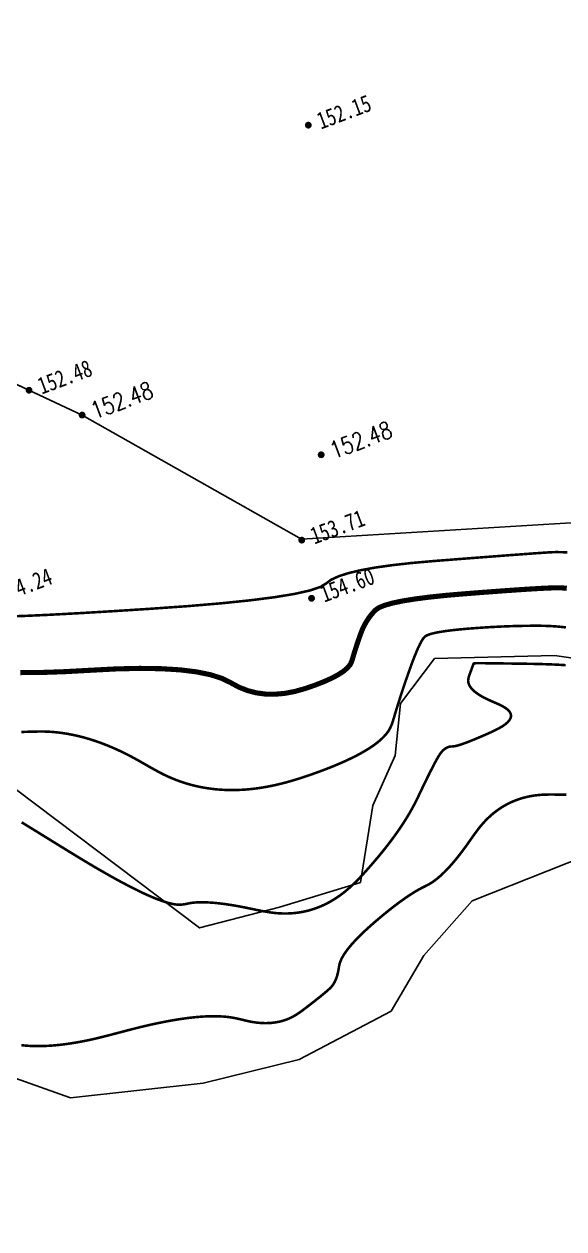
# Model space of a CAD drawing. Header units: millimetres. Extents: x -1471591 to 944464, y -468930 to 547002.
# Drawn here: x 484679 to 516342, y -221980 to -151349 of the extents above; entities that cross this region are included whole.
import ezdxf
from ezdxf.enums import TextEntityAlignment as Align

# ---------------------------------------------------------------- set-up
doc = ezdxf.new("R2010")
doc.units = ezdxf.units.MM
doc.header["$LTSCALE"] = 10
for name, color, linetype in [('DGX', 252, 'Continuous'), ('DMTZ', 252, 'Continuous'), ('GCD', 252, 'Continuous'), ('SXSS', 8, 'Continuous')]:
    doc.layers.add(name, color=color, linetype=linetype)
doc.styles.get("Standard").update_dxf_attribs({"font": 'simplex.shx', "width": 0.8, "bigfont": 'hztxt.shx'})
doc.styles.add('宋体', font='', dxfattribs={"height": 1.25, "bigfont": 'hztxt.shx'})
doc.styles.get('宋体').set_extended_font_data('SimSun')
doc.linetypes.add('X34', pattern='A,2,[150,symbolx.shx,S=1,R=0,X=0,Y=0],1e-11', length=2)

# ---------------------------------------------------------------- blocks, each defined once
blk = doc.blocks.new('GC200')
at = {"layer": 'GCD', "const_width": 0.2, "flags": 128}
blk.add_lwpolyline([(-0.1, 0, 1), (0.1, 0, 1)], format="xyb", close=True, dxfattribs=at)
blk = doc.blocks.new('地形')
at = {"color": 0}
for p, q in [((-26.522, -211.979, 152.25), (-32.452, -205.925, 152.25)), ((-17.027, -223.309, 152.25), (-26.522, -211.979, 152.25)), ((-0.951, -228.22, 152.25), (-17.027, -223.309, 152.25))]:
    blk.add_line(p, q, dxfattribs=at)
at = {"color": 0, "linetype": 'Continuous'}
for points, const_width in [([(-36.37, -228.129), (-36.276, -228.162), (-36.181, -228.194), (-36.086, -228.226), (-35.99, -228.259), (-35.895, -228.291), (-35.799, -228.324), (-35.704, -228.357), (-35.608, -228.391), (-35.512, -228.425), (-35.416, -228.459), (-35.32, -228.493), (-35.224, -228.529), (-35.128, -228.567), (-35.033, -228.605), (-34.938, -228.645), (-34.843, -228.686), (-34.748, -228.728), (-34.654, -228.771), (-34.559, -228.816), (-34.465, -228.862), (-34.371, -228.909), (-34.278, -228.958), (-34.184, -229.007), (-34.091, -229.058), (-33.998, -229.11), (-33.905, -229.163), (-33.812, -229.218), (-33.72, -229.274), (-33.627, -229.331), (-33.535, -229.389), (-33.443, -229.448), (-33.352, -229.509), (-33.26, -229.571), (-33.169, -229.634), (-33.078, -229.698), (-32.987, -229.764), (-32.896, -229.831), (-32.806, -229.899), (-32.716, -229.968), (-32.626, -230.039), (-32.536, -230.111), (-32.446, -230.184), (-32.357, -230.258), (-32.268, -230.334), (-32.179, -230.41), (-32.09, -230.488), (-32.002, -230.567), (-31.913, -230.648), (-31.825, -230.73), (-31.737, -230.812), (-31.649, -230.897), (-31.562, -230.982), (-31.474, -231.069), (-31.387, -231.156), (-31.3, -231.245), (-31.214, -231.336), (-31.127, -231.427), (-31.041, -231.52), (-30.955, -231.614), (-30.869, -231.709), (-30.783, -231.806), (-30.698, -231.903), (-30.613, -232.002), (-30.528, -232.103), (-30.443, -232.204), (-30.358, -232.307), (-30.273, -232.41), (-30.188, -232.513), (-30.102, -232.616), (-30.016, -232.718), (-29.929, -232.821), (-29.841, -232.923), (-29.753, -233.025), (-29.665, -233.127), (-29.576, -233.228), (-29.485, -233.328), (-29.393, -233.426), (-29.3, -233.522), (-29.205, -233.617), (-29.11, -233.71), (-29.013, -233.801), (-28.915, -233.891), (-28.815, -233.98), (-28.714, -234.067), (-28.612, -234.152), (-28.509, -234.236), (-28.405, -234.318), (-28.299, -234.398), (-28.192, -234.477), (-28.084, -234.554), (-27.974, -234.63), (-27.863, -234.704), (-27.751, -234.777), (-27.638, -234.848), (-27.523, -234.917), (-27.407, -234.985), (-27.29, -235.051), (-27.172, -235.116), (-27.052, -235.179), (-26.931, -235.241), (-26.809, -235.301), (-26.686, -235.359), (-26.561, -235.416), (-26.435, -235.471), (-26.308, -235.525), (-26.18, -235.577), (-26.05, -235.627), (-25.919, -235.676), (-25.787, -235.723), (-25.653, -235.769), (-25.518, -235.813), (-25.382, -235.856), (-25.245, -235.897), (-25.107, -235.936), (-24.967, -235.974), (-24.826, -236.01), (-24.683, -236.045), (-24.54, -236.078), (-24.395, -236.109), (-24.249, -236.139), (-24.102, -236.167), (-23.953, -236.194), (-23.803, -236.219), (-23.652, -236.243), (-23.499, -236.265), (-23.346, -236.285), (-23.191, -236.304), (-23.035, -236.321), (-22.877, -236.337), (-22.719, -236.351), (-22.559, -236.364), (-22.401, -236.375), (-22.242, -236.386), (-22.085, -236.395), (-21.927, -236.403), (-21.77, -236.41), (-21.613, -236.415), (-21.457, -236.42), (-21.302, -236.423), (-21.149, -236.426), (-20.999, -236.428), (-20.85, -236.43), (-20.703, -236.43), (-20.559, -236.43), (-20.416, -236.429), (-20.276, -236.427), (-20.138, -236.425), (-20.002, -236.422), (-19.868, -236.418), (-19.736, -236.413), (-19.606, -236.408), (-19.478, -236.401), (-19.352, -236.394), (-19.229, -236.387), (-19.107, -236.378), (-18.988, -236.369), (-18.87, -236.359), (-18.755, -236.348), (-18.642, -236.337), (-18.531, -236.325), (-18.422, -236.312), (-18.315, -236.298), (-18.21, -236.284), (-18.108, -236.268), (-18.007, -236.252), (-17.909, -236.236), (-17.812, -236.218), (-17.718, -236.2), (-17.626, -236.181), (-17.535, -236.161), (-17.447, -236.141), (-17.361, -236.12), (-17.277, -236.098), (-17.196, -236.075), (-17.116, -236.051), (-17.038, -236.027), (-16.963, -236.002), (-16.889, -235.976), (-16.818, -235.95), (-16.749, -235.923), (-16.682, -235.895), (-16.617, -235.866), (-16.554, -235.836), (-16.493, -235.806), (-16.434, -235.775), (-16.377, -235.743), (-16.323, -235.711), (-16.27, -235.678), (-16.22, -235.644), (-16.171, -235.609), (-16.125, -235.573), (-16.081, -235.537), (-16.039, -235.5), (-15.999, -235.462), (-15.96, -235.424), (-15.923, -235.385), (-15.887, -235.346), (-15.851, -235.307), (-15.817, -235.267), (-15.784, -235.227), (-15.751, -235.186), (-15.72, -235.145), (-15.689, -235.104), (-15.658, -235.063), (-15.627, -235.022), (-15.596, -234.981), (-15.565, -234.94), (-15.534, -234.899), (-15.503, -234.857), (-15.471, -234.816), (-15.44, -234.775), (-15.409, -234.734), (-15.377, -234.693), (-15.346, -234.652), (-15.314, -234.611), (-15.282, -234.57), (-15.251, -234.529), (-15.219, -234.488), (-15.187, -234.446), (-15.155, -234.405), (-15.123, -234.364), (-15.091, -234.323), (-15.059, -234.282), (-15.027, -234.241), (-14.995, -234.2), (-14.962, -234.159), (-14.93, -234.118), (-14.898, -234.077), (-14.865, -234.036), (-14.833, -233.995), (-14.8, -233.954), (-14.767, -233.912), (-14.735, -233.871), (-14.702, -233.83), (-14.669, -233.789), (-14.636, -233.748), (-14.603, -233.707), (-14.57, -233.666), (-14.537, -233.625), (-14.504, -233.584), (-14.471, -233.543), (-14.437, -233.502), (-14.404, -233.461), (-14.371, -233.42), (-14.337, -233.379), (-14.304, -233.338), (-14.27, -233.297), (-14.237, -233.256), (-14.203, -233.215), (-14.169, -233.174), (-14.135, -233.133), (-14.101, -233.092), (-14.067, -233.051), (-14.033, -233.01), (-13.999, -232.969), (-13.965, -232.928), (-13.931, -232.887), (-13.897, -232.846), (-13.862, -232.805), (-13.828, -232.765), (-13.794, -232.724), (-13.761, -232.684), (-13.727, -232.645), (-13.693, -232.605), (-13.66, -232.566), (-13.627, -232.527), (-13.594, -232.489), (-13.561, -232.451), (-13.529, -232.413), (-13.497, -232.376), (-13.466, -232.34), (-13.434, -232.304), (-13.404, -232.269), (-13.373, -232.235), (-13.343, -232.201), (-13.313, -232.167), (-13.284, -232.134), (-13.255, -232.102), (-13.226, -232.07), (-13.197, -232.039), (-13.169, -232.008), (-13.142, -231.978), (-13.114, -231.948), (-13.087, -231.919), (-13.061, -231.89), (-13.034, -231.862), (-13.008, -231.835), (-12.983, -231.808), (-12.958, -231.782), (-12.933, -231.756), (-12.908, -231.731), (-12.884, -231.706), (-12.86, -231.682), (-12.837, -231.659), (-12.814, -231.636), (-12.791, -231.613), (-12.768, -231.591), (-12.746, -231.57), (-12.725, -231.549), (-12.703, -231.529), (-12.682, -231.509), (-12.662, -231.49), (-12.641, -231.471), (-12.621, -231.453), (-12.602, -231.436), (-12.582, -231.419), (-12.564, -231.403), (-12.545, -231.387), (-12.527, -231.372), (-12.509, -231.357), (-12.491, -231.343), (-12.474, -231.329), (-12.457, -231.316), (-12.441, -231.304), (-12.425, -231.292), (-12.409, -231.28), (-12.394, -231.27), (-12.379, -231.259), (-12.364, -231.25), (-12.35, -231.24), (-12.336, -231.232), (-12.322, -231.224), (-12.308, -231.216), (-12.295, -231.209), (-12.28, -231.202), (-12.266, -231.196), (-12.251, -231.191), (-12.236, -231.186), (-12.221, -231.181), (-12.205, -231.177), (-12.189, -231.173), (-12.172, -231.17), (-12.154, -231.167), (-12.135, -231.164), (-12.115, -231.162), (-12.094, -231.16), (-12.072, -231.159), (-12.049, -231.158), (-12.026, -231.158), (-12.001, -231.158), (-11.975, -231.158), (-11.949, -231.159), (-11.922, -231.16), (-11.893, -231.162), (-11.864, -231.163), (-11.834, -231.166), (-11.803, -231.169), (-11.771, -231.172), (-11.738, -231.175), (-11.704, -231.179), (-11.669, -231.184), (-11.633, -231.189), (-11.597, -231.194), (-11.559, -231.2), (-11.52, -231.206), (-11.481, -231.212), (-11.44, -231.219), (-11.399, -231.226), (-11.357, -231.234), (-11.314, -231.242), (-11.27, -231.251), (-11.224, -231.259), (-11.179, -231.269), (-11.132, -231.279), (-11.084, -231.289), (-11.035, -231.299), (-10.985, -231.31), (-10.935, -231.322), (-10.883, -231.333), (-10.831, -231.345), (-10.777, -231.358), (-10.723, -231.371), (-10.668, -231.384), (-10.611, -231.398), (-10.554, -231.412), (-10.496, -231.427), (-10.437, -231.442), (-10.377, -231.458), (-10.316, -231.473), (-10.255, -231.49), (-10.192, -231.506), (-10.128, -231.523), (-10.064, -231.541), (-9.998, -231.559), (-9.932, -231.577), (-9.864, -231.596), (-9.796, -231.615), (-9.728, -231.634), (-9.659, -231.654), (-9.59, -231.673), (-9.521, -231.693), (-9.451, -231.713), (-9.381, -231.734), (-9.31, -231.754), (-9.24, -231.775), (-9.169, -231.796), (-9.099, -231.816), (-9.029, -231.837), (-8.96, -231.858), (-8.89, -231.879), (-8.821, -231.9), (-8.752, -231.92), (-8.683, -231.941), (-8.615, -231.962), (-8.546, -231.983), (-8.478, -232.004), (-8.41, -232.025), (-8.342, -232.047), (-8.275, -232.068), (-8.208, -232.089), (-8.14, -232.11), (-8.074, -232.131), (-8.007, -232.152), (-7.941, -232.174), (-7.874, -232.195), (-7.808, -232.216), (-7.743, -232.238), (-7.677, -232.259), (-7.612, -232.28), (-7.547, -232.302), (-7.482, -232.323), (-7.417, -232.345), (-7.353, -232.366), (-7.288, -232.388), (-7.224, -232.41), (-7.16, -232.431), (-7.097, -232.453), (-7.033, -232.475), (-6.97, -232.496), (-6.907, -232.518), (-6.845, -232.54), (-6.782, -232.562), (-6.72, -232.584), (-6.658, -232.606), (-6.596, -232.627), (-6.534, -232.649), (-6.473, -232.671), (-6.412, -232.693), (-6.351, -232.715), (-6.29, -232.738), (-6.229, -232.76), (-6.169, -232.782), (-6.109, -232.804), (-6.049, -232.826), (-5.989, -232.848), (-5.93, -232.871), (-5.871, -232.893), (-5.812, -232.915), (-5.753, -232.938), (-5.694, -232.96), (-5.636, -232.982), (-5.577, -233.005), (-5.519, -233.028), (-5.46, -233.052), (-5.402, -233.076), (-5.343, -233.1), (-5.284, -233.124), (-5.225, -233.148), (-5.167, -233.173), (-5.107, -233.199), (-5.048, -233.225), (-4.988, -233.252), (-4.928, -233.279), (-4.868, -233.307), (-4.807, -233.335), (-4.746, -233.364), (-4.685, -233.393), (-4.623, -233.423), (-4.562, -233.454), (-4.499, -233.485), (-4.437, -233.517), (-4.374, -233.549), (-4.311, -233.582)], 0.15), ([(-35.208, -224.849), (-34.058, -225.271), (-32.756, -225.708), (-31.304, -226.162), (-29.85, -226.621), (-28.546, -227.076), (-27.391, -227.529), (-26.384, -227.977), (-25.528, -228.422), (-24.82, -228.864), (-24.261, -229.302), (-23.852, -229.736), (-23.497, -230.144), (-23.101, -230.501), (-22.666, -230.807), (-22.19, -231.062), (-21.673, -231.267), (-21.117, -231.422), (-20.52, -231.526), (-19.882, -231.579), (-19.258, -231.594), (-18.701, -231.586), (-18.211, -231.554), (-17.788, -231.497), (-17.431, -231.417), (-17.142, -231.313), (-16.919, -231.184), (-16.763, -231.032), (-16.64, -230.867), (-16.515, -230.703), (-16.388, -230.538), (-16.258, -230.374), (-16.127, -230.21), (-15.994, -230.046), (-15.859, -229.882), (-15.721, -229.718), (-15.58, -229.559), (-15.433, -229.409), (-15.279, -229.269), (-15.119, -229.139), (-14.952, -229.018), (-14.78, -228.907), (-14.601, -228.806), (-14.416, -228.714), (-14.169, -228.652), (-13.807, -228.642), (-13.328, -228.682), (-12.733, -228.773), (-12.022, -228.916), (-11.195, -229.109), (-10.252, -229.353), (-9.193, -229.649), (-8.132, -229.955), (-7.185, -230.231), (-6.352, -230.477), (-5.633, -230.693), (-5.027, -230.879), (-4.535, -231.035), (-4.157, -231.161), (-3.892, -231.257), (-3.681, -231.346), (-3.46, -231.451)], 0.3), ([(-34.78, -221.497), (-33.734, -221.848), (-32.415, -222.274), (-30.82, -222.775), (-28.951, -223.351), (-26.807, -224.001), (-24.651, -224.638), (-22.746, -225.173), (-21.09, -225.605), (-19.684, -225.936), (-18.529, -226.164), (-17.623, -226.29), (-16.968, -226.313), (-16.563, -226.235), (-16.219, -226.137), (-15.747, -226.102), (-15.148, -226.129), (-14.421, -226.22), (-13.567, -226.373), (-12.585, -226.59), (-11.475, -226.869), (-10.237, -227.211), (-8.996, -227.568), (-7.876, -227.891), (-6.875, -228.18), (-5.995, -228.435), (-5.236, -228.657), (-4.596, -228.844), (-4.077, -228.998), (-3.679, -229.118), (-3.343, -229.228), (-3.014, -229.353), (-2.69, -229.493)], 0.15)]:
    blk.add_lwpolyline(points, dxfattribs=dict(at, const_width=const_width))
at = {"layer": 'DGX', "color": 252, "linetype": 'Continuous', "const_width": 0.15}
for points in [[(-38.212, -233.095), (-38.122, -233.21), (-38.03, -233.329), (-37.936, -233.449), (-37.841, -233.572), (-37.743, -233.698), (-37.643, -233.826), (-37.541, -233.957), (-37.438, -234.09), (-37.333, -234.226), (-37.225, -234.365), (-37.116, -234.505), (-37.005, -234.649), (-36.892, -234.795), (-36.777, -234.943), (-36.66, -235.094), (-36.542, -235.246), (-36.423, -235.398), (-36.305, -235.551), (-36.186, -235.703), (-36.067, -235.855), (-35.947, -236.007), (-35.828, -236.16), (-35.708, -236.312), (-35.588, -236.463), (-35.47, -236.611), (-35.354, -236.757), (-35.238, -236.901), (-35.124, -237.042), (-35.012, -237.18), (-34.9, -237.316), (-34.791, -237.449), (-34.682, -237.58), (-34.575, -237.709), (-34.469, -237.835), (-34.365, -237.958), (-34.262, -238.079), (-34.16, -238.197), (-34.06, -238.313), (-33.961, -238.426), (-33.863, -238.537), (-33.767, -238.645), (-33.672, -238.751), (-33.579, -238.855), (-33.487, -238.955), (-33.396, -239.054), (-33.307, -239.149), (-33.219, -239.243), (-33.132, -239.333), (-33.047, -239.422), (-32.963, -239.507), (-32.88, -239.59), (-32.799, -239.671), (-32.719, -239.749), (-32.641, -239.825), (-32.564, -239.898), (-32.488, -239.969), (-32.414, -240.037), (-32.341, -240.103), (-32.269, -240.166), (-32.199, -240.226), (-32.13, -240.284), (-32.062, -240.34), (-31.996, -240.393), (-31.931, -240.444), (-31.868, -240.492), (-31.806, -240.537), (-31.745, -240.58), (-31.686, -240.621), (-31.628, -240.659), (-31.571, -240.694), (-31.516, -240.727), (-31.462, -240.758), (-31.41, -240.786), (-31.359, -240.811), (-31.309, -240.834), (-31.261, -240.855), (-31.214, -240.873), (-31.168, -240.888), (-31.124, -240.901), (-31.08, -240.912), (-31.037, -240.923), (-30.994, -240.932), (-30.951, -240.941), (-30.909, -240.949), (-30.867, -240.956), (-30.825, -240.963), (-30.784, -240.968), (-30.742, -240.974), (-30.7, -240.98), (-30.657, -240.988), (-30.612, -240.996), (-30.568, -241.005), (-30.522, -241.015), (-30.476, -241.026), (-30.428, -241.038), (-30.38, -241.051), (-30.332, -241.064), (-30.282, -241.079), (-30.232, -241.094), (-30.181, -241.11), (-30.129, -241.127), (-30.076, -241.146), (-30.023, -241.164), (-29.968, -241.184), (-29.913, -241.205), (-29.858, -241.227), (-29.801, -241.249), (-29.743, -241.272), (-29.685, -241.297), (-29.626, -241.322), (-29.567, -241.348), (-29.506, -241.375), (-29.445, -241.403), (-29.383, -241.431), (-29.32, -241.461), (-29.256, -241.491), (-29.192, -241.523), (-29.126, -241.555), (-29.06, -241.588), (-28.993, -241.622), (-28.926, -241.657), (-28.857, -241.693), (-28.788, -241.729), (-28.718, -241.767), (-28.647, -241.805), (-28.576, -241.845), (-28.504, -241.885), (-28.43, -241.926), (-28.357, -241.968), (-28.282, -242.011), (-28.206, -242.055), (-28.13, -242.099), (-28.053, -242.145), (-27.975, -242.191), (-27.897, -242.239), (-27.817, -242.287), (-27.737, -242.336), (-27.656, -242.386), (-27.574, -242.437), (-27.492, -242.489), (-27.408, -242.541), (-27.324, -242.595), (-27.239, -242.649), (-27.154, -242.704), (-27.068, -242.758), (-26.981, -242.812), (-26.894, -242.866), (-26.807, -242.919), (-26.719, -242.971), (-26.63, -243.024), (-26.541, -243.075), (-26.452, -243.126), (-26.363, -243.175), (-26.273, -243.223), (-26.183, -243.268), (-26.093, -243.312), (-26.003, -243.355), (-25.912, -243.395), (-25.822, -243.434), (-25.731, -243.471), (-25.64, -243.507), (-25.549, -243.541), (-25.457, -243.573), (-25.366, -243.603), (-25.274, -243.632), (-25.182, -243.659), (-25.09, -243.684), (-24.998, -243.708), (-24.905, -243.73), (-24.813, -243.75), (-24.72, -243.769), (-24.627, -243.785), (-24.533, -243.801), (-24.44, -243.814), (-24.346, -243.826), (-24.252, -243.836), (-24.158, -243.844), (-24.064, -243.851), (-23.97, -243.856), (-23.875, -243.859), (-23.78, -243.861), (-23.686, -243.86), (-23.59, -243.859), (-23.495, -243.855), (-23.4, -243.85), (-23.304, -243.843), (-23.208, -243.834), (-23.112, -243.824), (-23.016, -243.812), (-22.919, -243.798), (-22.822, -243.783), (-22.726, -243.766), (-22.629, -243.747), (-22.531, -243.726), (-22.434, -243.704), (-22.336, -243.68), (-22.239, -243.655), (-22.141, -243.628), (-22.042, -243.599), (-21.944, -243.568), (-21.845, -243.535), (-21.747, -243.501), (-21.648, -243.466), (-21.549, -243.428), (-21.449, -243.389), (-21.35, -243.348), (-21.25, -243.306), (-21.151, -243.262), (-21.051, -243.217), (-20.952, -243.171), (-20.853, -243.125), (-20.755, -243.078), (-20.657, -243.03), (-20.559, -242.981), (-20.461, -242.931), (-20.364, -242.881), (-20.268, -242.83), (-20.172, -242.78), (-20.077, -242.73), (-19.983, -242.68), (-19.89, -242.629), (-19.798, -242.579), (-19.706, -242.529), (-19.615, -242.479), (-19.524, -242.428), (-19.435, -242.378), (-19.346, -242.328), (-19.258, -242.278), (-19.171, -242.227), (-19.085, -242.177), (-18.999, -242.127), (-18.914, -242.076), (-18.83, -242.026), (-18.746, -241.976), (-18.664, -241.925), (-18.582, -241.875), (-18.501, -241.825), (-18.42, -241.774), (-18.341, -241.724), (-18.262, -241.674), (-18.184, -241.623), (-18.106, -241.573), (-18.03, -241.523), (-17.954, -241.472), (-17.879, -241.422), (-17.804, -241.372), (-17.731, -241.321), (-17.658, -241.271), (-17.586, -241.221), (-17.515, -241.17), (-17.444, -241.12), (-17.375, -241.069), (-17.306, -241.019), (-17.237, -240.969), (-17.17, -240.918), (-17.103, -240.868), (-17.037, -240.817), (-16.972, -240.767), (-16.908, -240.716), (-16.844, -240.666), (-16.781, -240.616), (-16.719, -240.565), (-16.657, -240.515), (-16.597, -240.464), (-16.537, -240.414), (-16.478, -240.363), (-16.419, -240.313), (-16.362, -240.262), (-16.305, -240.212), (-16.249, -240.161), (-16.194, -240.111), (-16.139, -240.061), (-16.085, -240.011), (-16.032, -239.961), (-15.979, -239.911), (-15.927, -239.862), (-15.876, -239.814), (-15.826, -239.765), (-15.776, -239.717), (-15.726, -239.669), (-15.678, -239.622), (-15.63, -239.576), (-15.582, -239.53), (-15.535, -239.485), (-15.489, -239.44), (-15.443, -239.396), (-15.398, -239.353), (-15.353, -239.31), (-15.309, -239.268), (-15.266, -239.227), (-15.223, -239.186), (-15.181, -239.146), (-15.139, -239.106), (-15.098, -239.067), (-15.057, -239.029), (-15.017, -238.991), (-14.978, -238.954), (-14.939, -238.918), (-14.901, -238.882), (-14.863, -238.847), (-14.826, -238.812), (-14.79, -238.778), (-14.754, -238.745), (-14.719, -238.712), (-14.684, -238.68), (-14.65, -238.649), (-14.616, -238.618), (-14.583, -238.588), (-14.551, -238.558), (-14.519, -238.529), (-14.488, -238.501), (-14.457, -238.473), (-14.427, -238.446), (-14.398, -238.42), (-14.369, -238.394), (-14.341, -238.369), (-14.313, -238.344), (-14.286, -238.321), (-14.259, -238.297), (-14.233, -238.275), (-14.208, -238.253), (-14.183, -238.231), (-14.159, -238.21), (-14.135, -238.19), (-14.112, -238.171), (-14.09, -238.152), (-14.068, -238.133), (-14.047, -238.116), (-14.026, -238.099), (-14.006, -238.082), (-13.986, -238.067), (-13.967, -238.051), (-13.949, -238.037), (-13.931, -238.023), (-13.914, -238.01), (-13.897, -237.997), (-13.88, -237.985), (-13.864, -237.973), (-13.848, -237.961), (-13.833, -237.95), (-13.818, -237.94), (-13.803, -237.93), (-13.788, -237.92), (-13.774, -237.91), (-13.759, -237.901), (-13.745, -237.892), (-13.731, -237.884), (-13.717, -237.875), (-13.702, -237.867), (-13.688, -237.859), (-13.674, -237.851), (-13.66, -237.844), (-13.646, -237.837), (-13.632, -237.83), (-13.618, -237.823), (-13.604, -237.817), (-13.591, -237.81), (-13.577, -237.804), (-13.563, -237.798), (-13.549, -237.793), (-13.536, -237.788), (-13.522, -237.783), (-13.509, -237.778), (-13.495, -237.773), (-13.482, -237.769), (-13.468, -237.765), (-13.455, -237.761), (-13.442, -237.757), (-13.428, -237.754), (-13.415, -237.751), (-13.402, -237.748), (-13.389, -237.745), (-13.376, -237.743), (-13.363, -237.74), (-13.35, -237.739), (-13.337, -237.737), (-13.324, -237.735), (-13.311, -237.734), (-13.298, -237.733), (-13.285, -237.732), (-13.273, -237.732), (-13.26, -237.732), (-13.247, -237.732), (-13.235, -237.732), (-13.222, -237.732), (-13.21, -237.733), (-13.197, -237.734), (-13.185, -237.735), (-13.173, -237.736), (-13.16, -237.738), (-13.148, -237.74), (-13.136, -237.742), (-13.124, -237.744), (-13.111, -237.747), (-13.099, -237.75), (-13.087, -237.753), (-13.075, -237.756), (-13.063, -237.76), (-13.051, -237.764), (-13.039, -237.768), (-13.027, -237.772), (-13.014, -237.776), (-13.001, -237.78), (-12.987, -237.784), (-12.973, -237.788), (-12.958, -237.792), (-12.943, -237.796), (-12.927, -237.801), (-12.91, -237.805), (-12.893, -237.809), (-12.875, -237.812), (-12.855, -237.816), (-12.835, -237.819), (-12.814, -237.823), (-12.792, -237.826), (-12.769, -237.829), (-12.745, -237.832), (-12.721, -237.835), (-12.695, -237.837), (-12.669, -237.84), (-12.641, -237.842), (-12.613, -237.844), (-12.584, -237.846), (-12.554, -237.848), (-12.523, -237.849), (-12.491, -237.851), (-12.458, -237.852), (-12.425, -237.853), (-12.39, -237.855), (-12.355, -237.855), (-12.318, -237.856), (-12.281, -237.857), (-12.243, -237.857), (-12.204, -237.858), (-12.164, -237.858), (-12.123, -237.858), (-12.082, -237.858), (-12.039, -237.857), (-11.996, -237.857), (-11.951, -237.856), (-11.906, -237.856), (-11.86, -237.855), (-11.813, -237.854), (-11.765, -237.853), (-11.716, -237.851), (-11.666, -237.85), (-11.616, -237.848), (-11.564, -237.846), (-11.512, -237.844), (-11.458, -237.842), (-11.404, -237.84), (-11.349, -237.838), (-11.293, -237.835), (-11.236, -237.833), (-11.178, -237.83), (-11.12, -237.827), (-11.06, -237.824), (-10.999, -237.82), (-10.938, -237.817), (-10.876, -237.813), (-10.813, -237.81), (-10.749, -237.806), (-10.684, -237.802), (-10.618, -237.797), (-10.554, -237.793), (-10.49, -237.788), (-10.426, -237.782), (-10.362, -237.777), (-10.299, -237.771), (-10.237, -237.764), (-10.175, -237.757), (-10.114, -237.75), (-10.055, -237.742), (-9.998, -237.733), (-9.943, -237.724), (-9.889, -237.715), (-9.837, -237.705), (-9.787, -237.694), (-9.739, -237.682), (-9.693, -237.67), (-9.648, -237.658), (-9.605, -237.645), (-9.564, -237.631), (-9.525, -237.617), (-9.488, -237.602), (-9.452, -237.586), (-9.419, -237.57), (-9.387, -237.553), (-9.357, -237.536), (-9.328, -237.518), (-9.302, -237.5), (-9.277, -237.481), (-9.254, -237.462), (-9.233, -237.441), (-9.214, -237.421), (-9.197, -237.399), (-9.181, -237.377), (-9.167, -237.355), (-9.155, -237.332), (-9.145, -237.308), (-9.137, -237.284), (-9.13, -237.259), (-9.125, -237.234), (-9.122, -237.208), (-9.121, -237.181), (-9.122, -237.154), (-9.124, -237.127), (-9.128, -237.098), (-9.134, -237.069), (-9.142, -237.04), (-9.152, -237.01), (-9.164, -236.979), (-9.177, -236.948), (-9.192, -236.916), (-9.209, -236.884), (-9.228, -236.851), (-9.248, -236.817), (-9.271, -236.783), (-9.295, -236.748), (-9.321, -236.713), (-9.348, -236.677), (-9.378, -236.641), (-9.409, -236.604), (-9.443, -236.566), (-9.478, -236.528), (-9.514, -236.489), (-9.553, -236.45), (-9.593, -236.41), (-9.633, -236.37), (-9.674, -236.33), (-9.715, -236.29), (-9.756, -236.25), (-9.798, -236.21), (-9.84, -236.169), (-9.882, -236.129), (-9.925, -236.088), (-9.966, -236.048), (-10.006, -236.008), (-10.046, -235.969), (-10.084, -235.93), (-10.121, -235.891), (-10.158, -235.853), (-10.193, -235.815), (-10.228, -235.777), (-10.261, -235.74), (-10.293, -235.703), (-10.325, -235.666), (-10.355, -235.63), (-10.385, -235.594), (-10.413, -235.559), (-10.44, -235.523), (-10.467, -235.488), (-10.492, -235.454), (-10.517, -235.42), (-10.54, -235.386), (-10.563, -235.352), (-10.584, -235.319), (-10.605, -235.286), (-10.624, -235.254), (-10.643, -235.222), (-10.66, -235.19), (-10.677, -235.159), (-10.692, -235.128), (-10.707, -235.097), (-10.72, -235.066), (-10.733, -235.036), (-10.744, -235.007), (-10.755, -234.977), (-10.765, -234.948), (-10.773, -234.92), (-10.781, -234.891), (-10.787, -234.863), (-10.793, -234.836), (-10.798, -234.809), (-10.801, -234.782), (-10.804, -234.755), (-10.806, -234.729), (-10.806, -234.703), (-10.806, -234.678), (-10.805, -234.652), (-10.802, -234.628), (-10.799, -234.603), (-10.795, -234.579), (-10.789, -234.555), (-10.783, -234.532), (-10.776, -234.509), (-10.767, -234.486), (-10.758, -234.463), (-10.748, -234.441), (-10.737, -234.42), (-10.724, -234.398), (-10.712, -234.377), (-10.698, -234.357), (-10.685, -234.336), (-10.671, -234.316), (-10.656, -234.296), (-10.641, -234.277), (-10.626, -234.258), (-10.611, -234.239), (-10.595, -234.221), (-10.58, -234.203), (-10.565, -234.185), (-10.55, -234.167), (-10.536, -234.15), (-10.521, -234.133), (-10.507, -234.117), (-10.493, -234.1), (-10.48, -234.084), (-10.467, -234.069), (-10.453, -234.053), (-10.441, -234.038), (-10.428, -234.023), (-10.416, -234.009), (-10.404, -233.995), (-10.392, -233.981), (-10.38, -233.967), (-10.369, -233.954), (-10.358, -233.941), (-10.347, -233.929), (-10.337, -233.916), (-10.327, -233.904), (-10.317, -233.893), (-10.307, -233.881), (-10.297, -233.87), (-10.288, -233.859), (-10.279, -233.849), (-10.27, -233.839), (-10.262, -233.829), (-10.253, -233.819), (-10.245, -233.81), (-10.238, -233.801), (-10.23, -233.792), (-10.223, -233.784), (-10.216, -233.776), (-10.209, -233.768), (-10.203, -233.761), (-10.197, -233.753), (-10.191, -233.747), (-10.185, -233.74), (-10.179, -233.734), (-10.174, -233.728), (-10.169, -233.722), (-10.164, -233.717), (-10.16, -233.712), (-10.156, -233.707), (-10.152, -233.703), (-10.148, -233.699), (-10.144, -233.695), (-10.141, -233.692), (-10.138, -233.688), (-10.136, -233.686), (-10.133, -233.683), (-10.131, -233.681), (-10.129, -233.679), (-10.127, -233.677), (-10.126, -233.676), (-10.124, -233.675), (-10.123, -233.674), (-10.122, -233.673), (-10.121, -233.672), (-10.12, -233.671), (-10.119, -233.671), (-10.118, -233.671), (-10.117, -233.67), (-10.116, -233.67), (-10.115, -233.67), (-10.115, -233.67), (-10.114, -233.67), (-10.113, -233.67), (-10.112, -233.67), (-10.11, -233.67), (-10.109, -233.67), (-10.108, -233.67), (-10.107, -233.67), (-10.106, -233.67), (-10.104, -233.67), (-10.103, -233.67), (-10.102, -233.67), (-10.1, -233.67), (-10.099, -233.67), (-10.097, -233.67), (-10.096, -233.67), (-10.094, -233.671), (-10.092, -233.671), (-10.091, -233.671), (-10.089, -233.671), (-10.087, -233.672), (-10.085, -233.672), (-10.083, -233.672), (-10.081, -233.673), (-10.08, -233.673), (-10.077, -233.673), (-10.075, -233.674), (-10.073, -233.674), (-10.071, -233.674), (-10.069, -233.675), (-10.067, -233.675), (-10.064, -233.676), (-10.062, -233.676), (-10.06, -233.677), (-10.057, -233.677), (-10.055, -233.678), (-10.052, -233.679), (-10.05, -233.679), (-10.047, -233.68), (-10.045, -233.68), (-10.042, -233.681), (-10.039, -233.682), (-10.037, -233.682), (-10.034, -233.683), (-10.031, -233.684), (-10.028, -233.685), (-10.025, -233.685), (-10.022, -233.686), (-10.019, -233.687), (-10.016, -233.688), (-10.013, -233.689), (-10.01, -233.69), (-10.006, -233.69), (-10.003, -233.692), (-9.999, -233.693), (-9.994, -233.694), (-9.988, -233.696), (-9.982, -233.698), (-9.975, -233.701), (-9.967, -233.704), (-9.958, -233.706), (-9.949, -233.71), (-9.938, -233.714), (-9.926, -233.718), (-9.913, -233.723), (-9.898, -233.729), (-9.882, -233.735), (-9.864, -233.741), (-9.845, -233.748), (-9.825, -233.756), (-9.804, -233.764), (-9.781, -233.773), (-9.757, -233.782), (-9.731, -233.792), (-9.704, -233.802), (-9.676, -233.813), (-9.646, -233.824), (-9.615, -233.836), (-9.583, -233.848), (-9.55, -233.861), (-9.515, -233.874), (-9.478, -233.888), (-9.441, -233.903), (-9.402, -233.918), (-9.362, -233.933), (-9.32, -233.95), (-9.277, -233.966), (-9.233, -233.983), (-9.187, -234.001), (-9.14, -234.019), (-9.092, -234.038), (-9.042, -234.057), (-8.991, -234.077), (-8.939, -234.097), (-8.885, -234.118), (-8.83, -234.139), (-8.774, -234.161), (-8.716, -234.184), (-8.657, -234.207), (-8.596, -234.23), (-8.535, -234.254), (-8.471, -234.279), (-8.407, -234.304), (-8.341, -234.33), (-8.274, -234.356), (-8.206, -234.382), (-8.136, -234.41), (-8.065, -234.437), (-7.992, -234.466), (-7.918, -234.494), (-7.843, -234.524), (-7.767, -234.554), (-7.689, -234.584), (-7.61, -234.615), (-7.529, -234.646), (-7.447, -234.678), (-7.364, -234.711), (-7.28, -234.744), (-7.196, -234.777), (-7.112, -234.81), (-7.027, -234.843), (-6.942, -234.877), (-6.857, -234.91), (-6.772, -234.944), (-6.687, -234.978), (-6.602, -235.012), (-6.518, -235.046), (-6.435, -235.08), (-6.353, -235.113), (-6.271, -235.146), (-6.191, -235.179), (-6.112, -235.212), (-6.034, -235.244), (-5.956, -235.277), (-5.88, -235.309), (-5.804, -235.341), (-5.73, -235.372), (-5.656, -235.404), (-5.583, -235.435), (-5.512, -235.466), (-5.441, -235.497), (-5.371, -235.528), (-5.302, -235.558), (-5.234, -235.588), (-5.167, -235.618), (-5.101, -235.648)], [(-42.803, -245.328), (-42.707, -245.376), (-42.61, -245.424), (-42.51, -245.47), (-42.409, -245.516), (-42.306, -245.561), (-42.201, -245.605), (-42.094, -245.648), (-41.986, -245.691), (-41.876, -245.732), (-41.764, -245.773), (-41.65, -245.813), (-41.534, -245.852), (-41.417, -245.89), (-41.297, -245.927), (-41.176, -245.964), (-41.054, -245.999), (-40.929, -246.034), (-40.803, -246.068), (-40.674, -246.101), (-40.544, -246.133), (-40.413, -246.165), (-40.279, -246.195), (-40.144, -246.225), (-40.007, -246.254), (-39.868, -246.282), (-39.727, -246.309), (-39.584, -246.336), (-39.44, -246.361), (-39.294, -246.386), (-39.146, -246.41), (-38.996, -246.433), (-38.844, -246.455), (-38.691, -246.476), (-38.536, -246.497), (-38.379, -246.516), (-38.22, -246.535), (-38.06, -246.553), (-37.898, -246.57), (-37.737, -246.587), (-37.575, -246.604), (-37.414, -246.621), (-37.252, -246.638), (-37.091, -246.654), (-36.929, -246.67), (-36.768, -246.686), (-36.607, -246.702), (-36.448, -246.719), (-36.291, -246.736), (-36.136, -246.753), (-35.982, -246.771), (-35.831, -246.789), (-35.68, -246.808), (-35.532, -246.827), (-35.386, -246.846), (-35.241, -246.866), (-35.098, -246.886), (-34.957, -246.907), (-34.817, -246.928), (-34.68, -246.95), (-34.544, -246.972), (-34.409, -246.995), (-34.277, -247.017), (-34.146, -247.041), (-34.018, -247.065), (-33.891, -247.089), (-33.765, -247.113), (-33.642, -247.138), (-33.52, -247.164), (-33.4, -247.19), (-33.282, -247.216), (-33.165, -247.243), (-33.05, -247.27), (-32.937, -247.298), (-32.826, -247.326), (-32.717, -247.354), (-32.609, -247.383), (-32.503, -247.413), (-32.399, -247.442), (-32.297, -247.473), (-32.196, -247.503), (-32.098, -247.534), (-32, -247.566), (-31.905, -247.598), (-31.812, -247.63), (-31.72, -247.663), (-31.63, -247.696), (-31.542, -247.73), (-31.455, -247.764), (-31.371, -247.798), (-31.288, -247.833), (-31.207, -247.869), (-31.127, -247.904), (-31.05, -247.941), (-30.974, -247.977), (-30.9, -248.014), (-30.827, -248.052), (-30.757, -248.09), (-30.688, -248.128), (-30.621, -248.167), (-30.556, -248.206), (-30.492, -248.246), (-30.43, -248.286), (-30.369, -248.325), (-30.309, -248.364), (-30.249, -248.404), (-30.191, -248.442), (-30.133, -248.481), (-30.077, -248.519), (-30.021, -248.557), (-29.966, -248.595), (-29.91, -248.632), (-29.855, -248.667), (-29.8, -248.702), (-29.745, -248.736), (-29.69, -248.77), (-29.635, -248.802), (-29.58, -248.833), (-29.525, -248.864), (-29.471, -248.893), (-29.416, -248.922), (-29.361, -248.95), (-29.307, -248.976), (-29.252, -249.002), (-29.198, -249.028), (-29.143, -249.052), (-29.089, -249.075), (-29.035, -249.097), (-28.98, -249.119), (-28.926, -249.14), (-28.872, -249.159), (-28.818, -249.178), (-28.764, -249.196), (-28.71, -249.213), (-28.656, -249.23), (-28.602, -249.245), (-28.548, -249.259), (-28.495, -249.273), (-28.441, -249.285), (-28.387, -249.297), (-28.334, -249.308), (-28.28, -249.318), (-28.227, -249.327), (-28.173, -249.335), (-28.12, -249.343), (-28.067, -249.349), (-28.014, -249.355), (-27.96, -249.359), (-27.907, -249.363), (-27.854, -249.366), (-27.801, -249.368), (-27.748, -249.369), (-27.695, -249.369), (-27.643, -249.368), (-27.59, -249.367), (-27.537, -249.364), (-27.484, -249.361), (-27.432, -249.356), (-27.379, -249.351), (-27.327, -249.345), (-27.274, -249.338), (-27.222, -249.33), (-27.17, -249.322), (-27.117, -249.312), (-27.065, -249.301), (-27.013, -249.29), (-26.961, -249.278), (-26.909, -249.266), (-26.858, -249.253), (-26.807, -249.24), (-26.756, -249.226), (-26.706, -249.212), (-26.656, -249.198), (-26.606, -249.183), (-26.557, -249.168), (-26.508, -249.154), (-26.46, -249.139), (-26.412, -249.125), (-26.365, -249.11), (-26.318, -249.096), (-26.273, -249.082), (-26.227, -249.068), (-26.182, -249.055), (-26.138, -249.041), (-26.094, -249.027), (-26.051, -249.014), (-26.009, -249.001), (-25.967, -248.988), (-25.925, -248.975), (-25.885, -248.962), (-25.844, -248.949), (-25.805, -248.937), (-25.765, -248.924), (-25.727, -248.912), (-25.689, -248.9), (-25.651, -248.888), (-25.615, -248.876), (-25.578, -248.864), (-25.543, -248.853), (-25.507, -248.841), (-25.473, -248.83), (-25.439, -248.819), (-25.405, -248.808), (-25.372, -248.797), (-25.34, -248.786), (-25.308, -248.775), (-25.277, -248.765), (-25.246, -248.754), (-25.216, -248.744), (-25.187, -248.734), (-25.158, -248.724), (-25.129, -248.714), (-25.102, -248.704), (-25.074, -248.694), (-25.048, -248.685), (-25.022, -248.676), (-24.996, -248.666), (-24.971, -248.657), (-24.947, -248.648), (-24.923, -248.64), (-24.9, -248.631), (-24.877, -248.622), (-24.855, -248.614), (-24.833, -248.606), (-24.812, -248.598), (-24.792, -248.59), (-24.772, -248.582), (-24.753, -248.574), (-24.734, -248.566), (-24.716, -248.559), (-24.698, -248.551), (-24.681, -248.544), (-24.663, -248.536), (-24.647, -248.529), (-24.63, -248.521), (-24.614, -248.513), (-24.598, -248.505), (-24.582, -248.497), (-24.567, -248.489), (-24.552, -248.481), (-24.536, -248.472), (-24.521, -248.463), (-24.506, -248.454), (-24.491, -248.444), (-24.475, -248.435), (-24.46, -248.425), (-24.445, -248.414), (-24.43, -248.404), (-24.415, -248.393), (-24.4, -248.382), (-24.385, -248.37), (-24.371, -248.359), (-24.356, -248.347), (-24.341, -248.334), (-24.326, -248.322), (-24.312, -248.309), (-24.297, -248.296), (-24.282, -248.283), (-24.268, -248.269), (-24.253, -248.255), (-24.239, -248.241), (-24.224, -248.226), (-24.21, -248.212), (-24.196, -248.197), (-24.182, -248.181), (-24.167, -248.166), (-24.153, -248.15), (-24.139, -248.134), (-24.125, -248.117), (-24.111, -248.101), (-24.097, -248.084), (-24.083, -248.067), (-24.069, -248.049), (-24.055, -248.031), (-24.041, -248.013), (-24.027, -247.995), (-24.014, -247.976), (-24, -247.958), (-23.986, -247.938), (-23.973, -247.919), (-23.959, -247.899), (-23.945, -247.879), (-23.932, -247.859), (-23.918, -247.839), (-23.905, -247.818), (-23.892, -247.797), (-23.878, -247.775), (-23.865, -247.754), (-23.852, -247.732), (-23.839, -247.71), (-23.825, -247.687), (-23.812, -247.664), (-23.799, -247.641), (-23.786, -247.618), (-23.773, -247.595), (-23.759, -247.571), (-23.745, -247.547), (-23.731, -247.523), (-23.716, -247.499), (-23.7, -247.475), (-23.684, -247.45), (-23.668, -247.426), (-23.65, -247.401), (-23.632, -247.376), (-23.613, -247.351), (-23.593, -247.327), (-23.572, -247.302), (-23.55, -247.277), (-23.527, -247.252), (-23.503, -247.227), (-23.478, -247.201), (-23.453, -247.176), (-23.426, -247.151), (-23.398, -247.126), (-23.369, -247.1), (-23.34, -247.075), (-23.309, -247.05), (-23.277, -247.024), (-23.245, -246.999), (-23.211, -246.973), (-23.177, -246.948), (-23.141, -246.922), (-23.105, -246.896), (-23.067, -246.871), (-23.029, -246.845), (-22.99, -246.819), (-22.949, -246.793), (-22.908, -246.767), (-22.866, -246.741), (-22.823, -246.715), (-22.779, -246.689), (-22.733, -246.663), (-22.687, -246.637), (-22.64, -246.611), (-22.592, -246.584), (-22.543, -246.558), (-22.493, -246.532), (-22.442, -246.505), (-22.391, -246.479), (-22.338, -246.452), (-22.284, -246.426), (-22.229, -246.399), (-22.173, -246.372), (-22.117, -246.346), (-22.059, -246.319), (-22, -246.292), (-21.941, -246.265), (-21.88, -246.238), (-21.819, -246.212), (-21.756, -246.185), (-21.693, -246.158), (-21.629, -246.13), (-21.563, -246.103), (-21.497, -246.076), (-21.43, -246.049), (-21.361, -246.022), (-21.292, -245.994), (-21.222, -245.967), (-21.151, -245.94), (-21.08, -245.913), (-21.009, -245.886), (-20.938, -245.859), (-20.866, -245.832), (-20.794, -245.806), (-20.722, -245.779), (-20.65, -245.753), (-20.578, -245.728), (-20.506, -245.702), (-20.435, -245.677), (-20.365, -245.652), (-20.295, -245.628), (-20.226, -245.604), (-20.157, -245.581), (-20.089, -245.558), (-20.021, -245.535), (-19.954, -245.513), (-19.888, -245.491), (-19.822, -245.469), (-19.756, -245.448), (-19.692, -245.428), (-19.627, -245.407), (-19.564, -245.387), (-19.5, -245.368), (-19.438, -245.349), (-19.376, -245.33), (-19.314, -245.311), (-19.253, -245.293), (-19.193, -245.276), (-19.133, -245.259), (-19.073, -245.242), (-19.015, -245.225), (-18.956, -245.209), (-18.899, -245.194), (-18.842, -245.179), (-18.785, -245.164), (-18.729, -245.149), (-18.673, -245.135), (-18.619, -245.122), (-18.564, -245.108), (-18.51, -245.095), (-18.457, -245.083), (-18.404, -245.071), (-18.352, -245.059), (-18.301, -245.048), (-18.25, -245.037), (-18.199, -245.026), (-18.149, -245.016), (-18.1, -245.006), (-18.051, -244.997), (-18.003, -244.988), (-17.955, -244.979), (-17.908, -244.971), (-17.861, -244.963), (-17.815, -244.956), (-17.769, -244.949), (-17.724, -244.942), (-17.68, -244.936), (-17.636, -244.93), (-17.593, -244.925), (-17.55, -244.92), (-17.508, -244.915), (-17.466, -244.911), (-17.425, -244.907), (-17.383, -244.902), (-17.342, -244.898), (-17.3, -244.893), (-17.259, -244.888), (-17.218, -244.883), (-17.176, -244.877), (-17.135, -244.872), (-17.093, -244.865), (-17.051, -244.858), (-17.008, -244.851), (-16.964, -244.842), (-16.92, -244.833), (-16.876, -244.823), (-16.83, -244.812), (-16.785, -244.8), (-16.738, -244.787), (-16.691, -244.774), (-16.644, -244.759), (-16.596, -244.744), (-16.547, -244.729), (-16.498, -244.712), (-16.448, -244.694), (-16.398, -244.676), (-16.347, -244.657), (-16.296, -244.637), (-16.244, -244.616), (-16.191, -244.595), (-16.138, -244.573), (-16.084, -244.549), (-16.03, -244.526), (-15.975, -244.501), (-15.919, -244.475), (-15.863, -244.449), (-15.807, -244.422), (-15.749, -244.394), (-15.692, -244.365), (-15.633, -244.335), (-15.574, -244.305), (-15.515, -244.274), (-15.455, -244.242), (-15.394, -244.209), (-15.333, -244.175), (-15.271, -244.141), (-15.209, -244.105), (-15.146, -244.069), (-15.083, -244.033), (-15.018, -243.995), (-14.954, -243.956), (-14.889, -243.917), (-14.823, -243.877), (-14.756, -243.836), (-14.69, -243.794), (-14.622, -243.752), (-14.554, -243.708), (-14.485, -243.664), (-14.416, -243.619), (-14.346, -243.574), (-14.276, -243.527), (-14.205, -243.48), (-14.134, -243.431), (-14.062, -243.382), (-13.989, -243.333), (-13.916, -243.282), (-13.842, -243.231), (-13.768, -243.181), (-13.694, -243.13), (-13.619, -243.08), (-13.544, -243.031), (-13.468, -242.981), (-13.392, -242.932), (-13.316, -242.883), (-13.24, -242.835), (-13.163, -242.789), (-13.086, -242.744), (-13.009, -242.7), (-12.932, -242.658), (-12.855, -242.617), (-12.777, -242.577), (-12.7, -242.539), (-12.622, -242.503), (-12.544, -242.467), (-12.466, -242.434), (-12.388, -242.401), (-12.31, -242.37), (-12.231, -242.34), (-12.152, -242.312), (-12.074, -242.285), (-11.995, -242.26), (-11.915, -242.236), (-11.836, -242.213), (-11.757, -242.192), (-11.677, -242.172), (-11.597, -242.154), (-11.517, -242.137), (-11.437, -242.121), (-11.357, -242.107), (-11.277, -242.095), (-11.196, -242.083), (-11.116, -242.073), (-11.035, -242.065), (-10.954, -242.058), (-10.872, -242.052), (-10.791, -242.048), (-10.71, -242.045), (-10.628, -242.043), (-10.546, -242.043), (-10.464, -242.044), (-10.382, -242.047), (-10.3, -242.051), (-10.218, -242.057), (-10.135, -242.064), (-10.052, -242.072), (-9.969, -242.082), (-9.886, -242.093), (-9.803, -242.106), (-9.72, -242.12), (-9.636, -242.135), (-9.553, -242.152), (-9.469, -242.17), (-9.385, -242.19), (-9.301, -242.211), (-9.216, -242.233), (-9.132, -242.257), (-9.047, -242.282), (-8.963, -242.309), (-8.878, -242.337), (-8.793, -242.366), (-8.708, -242.397), (-8.623, -242.428), (-8.538, -242.459), (-8.454, -242.49), (-8.371, -242.523), (-8.287, -242.555), (-8.204, -242.588), (-8.121, -242.621), (-8.038, -242.655), (-7.957, -242.687), (-7.876, -242.719), (-7.796, -242.751), (-7.716, -242.782)]]:
    blk.add_lwpolyline(points, dxfattribs=at)
at = {"layer": 'DMTZ', "linetype": 'X34', "elevation": 152.25, "flags": 128}
for points in [[(1.08, -238.503), (-5.518, -234.883), (-12.162, -232.587), (-14.957, -234.364), (-16.321, -237.095), (-18.572, -239.396), (-20.839, -243.362), (-25.795, -243.046), (-30.61, -242.549), (-38.707, -229.855), (-47.845, -221.164), (-51.784, -216.814), (-52.973, -206.358), (-57.724, -195.376), (-57.729, -189.316), (-57.705, -182.176), (-56.954, -177.91), (-55.269, -167.47), (-59.132, -166.65), (-62.886, -166.409)], [(16.924, -279.175), (15.204, -272.774), (12.653, -269.295), (9.933, -260.172), (2.364, -248.004), (-5.53, -246.473), (-15.083, -246.673), (-18.864, -248.679), (-21.795, -251.061), (-27.837, -251.816), (-33.607, -251.148), (-41.195, -249.227), (-46.707, -244.598), (-49.909, -238.161), (-52.222, -227.534), (-51.915, -217.696), (-51.784, -216.814)]]:
    blk.add_lwpolyline(points, dxfattribs=at)
at = {"layer": 'SXSS', "linetype": 'Continuous', "elevation": 152.25}
blk.add_lwpolyline([(23.564, -205.859), (22.496, -206.944), (19.06, -214.404), (5.968, -225.539), (-0.951, -228.22), (-17.027, -223.309), (-26.522, -211.979), (-32.452, -205.925), (-37.574, -193.56), (-38.29, -190.689), (-36.413, -169.816), (-36.852, -147.61), (-38.306, -144.712), (-41.649, -142.637), (-63.298, -142.252)], dxfattribs=at)
at = {"layer": 'GCD', "linetype": 'Continuous'}
ref = blk.add_blockref('GC200', (-8.142, -200.709, 304.4), dxfattribs=at)
ref.add_attrib('height', '152.15', dxfattribs={"linetype": 'Continuous', "height": 1, "style": '宋体', "width": 0.8}).set_placement((-7.542, -200.709, 304.4), align=Align.MIDDLE_LEFT)
ref = blk.add_blockref('GC200', (-28.927, -209.524, 304.73), dxfattribs=at)
ref.add_attrib('height', '152.48', dxfattribs={"linetype": 'Continuous', "height": 1, "style": '宋体', "width": 0.8}).set_placement((-28.327, -209.524, 304.73), align=Align.MIDDLE_LEFT)
at = {"layer": 'GCD'}
ref = blk.add_blockref('GC200', (-26.522, -211.979, 304.728), dxfattribs=at)
ref.add_attrib('height', '152.48', dxfattribs={"height": 1, "width": 0.8}).set_placement((-25.922, -211.979, 304.728), align=Align.MIDDLE_LEFT)
ref = blk.add_blockref('GC200', (-14.206, -219.071, 304.728), dxfattribs=at)
ref.add_attrib('height', '152.48', dxfattribs={"height": 1, "width": 0.8}).set_placement((-13.606, -219.071, 304.728), align=Align.MIDDLE_LEFT)
at = {"layer": 'GCD', "linetype": 'Continuous'}
ref = blk.add_blockref('GC200', (-35.397, -220.144, 306.49), dxfattribs=at)
ref.add_attrib('height', '154.24', dxfattribs={"linetype": 'Continuous', "height": 1, "style": '宋体', "width": 0.8}).set_placement((-34.797, -220.144, 306.49), align=Align.MIDDLE_LEFT)
ref = blk.add_blockref('GC200', (-17.027, -223.359, 305.96), dxfattribs=at)
ref.add_attrib('height', '153.71', dxfattribs={"linetype": 'Continuous', "height": 1, "style": '宋体', "width": 0.8}).set_placement((-16.427, -223.359, 305.96), align=Align.MIDDLE_LEFT)
ref = blk.add_blockref('GC200', (-17.684, -226.753, 306.85), dxfattribs=at)
ref.add_attrib('height', '154.60', dxfattribs={"linetype": 'Continuous', "height": 1, "style": '宋体', "width": 0.8}).set_placement((-17.084, -226.753, 306.85), align=Align.MIDDLE_LEFT)

msp = doc.modelspace()

# ---------------------------------------------------------------- block references
at = {"xscale": 1000, "yscale": 1000, "zscale": 1000, "rotation": 20.51376453450802}
msp.add_blockref('地形', (438640.4, 33561.1, -152250), dxfattribs=at)

doc.saveas('drawing.dxf')
